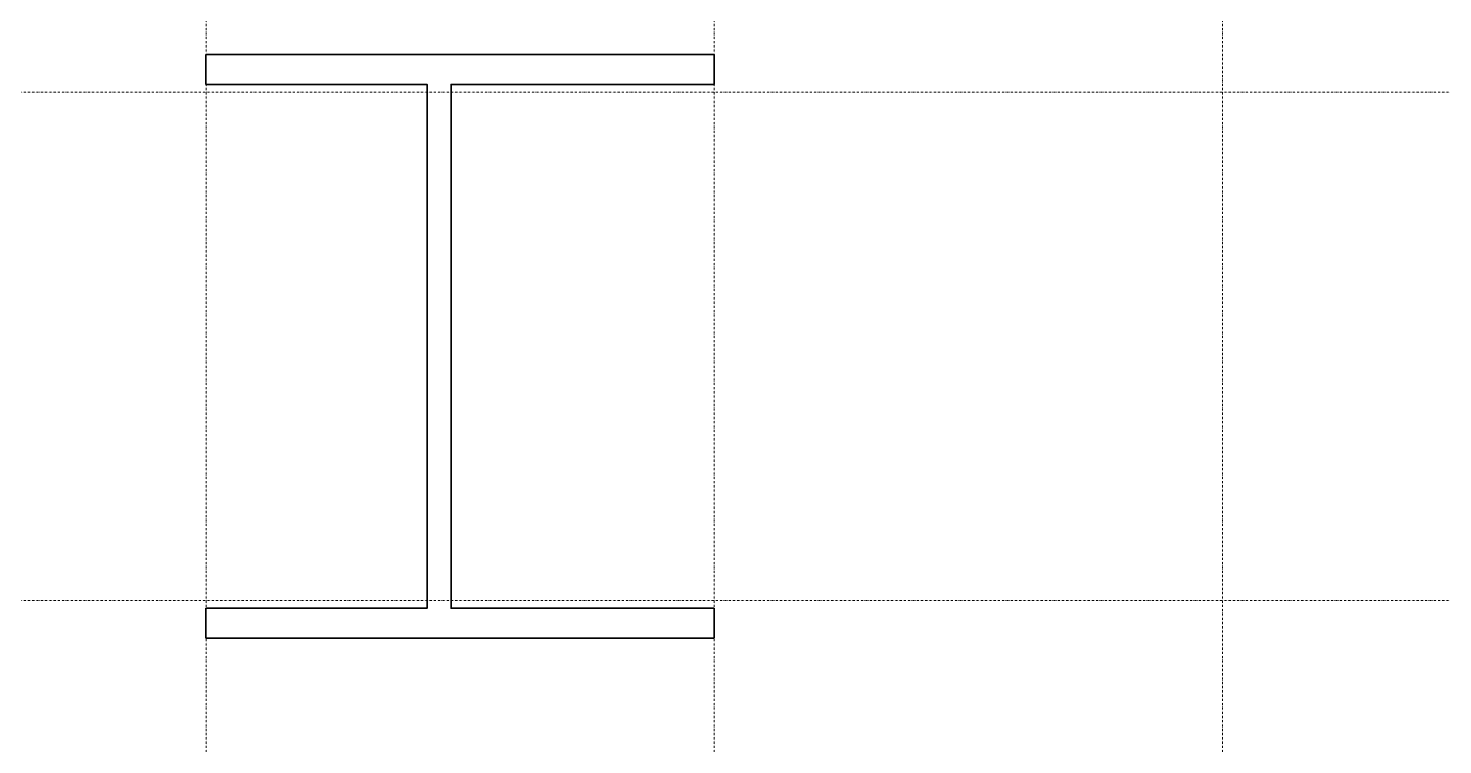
# Model space of a CAD drawing. Header units: millimetres. Extents: x 1541 to 289025, y -12015 to 47026.
# Drawn here: x 11897 to 13612, y -11100 to -10231 of the extents above; entities that cross this region are included whole.
import ezdxf

# ---------------------------------------------------------------- set-up
doc = ezdxf.new("R2010")
doc.units = ezdxf.units.MM
doc.header["$LTSCALE"] = 0.1
doc.linetypes.add('DASHDOTX2', pattern=[50.8, 25.4, -12.7, 0, -12.7])
doc.linetypes.add('Grid Line', pattern=[3.33375, 1.905, -0.47625, 0.47625, -0.47625])
doc.layers.add('E_EJES-1', color=8, linetype='Grid Line', lineweight=9)
doc.layers.add('E_MUROS-1', color=2, linetype='Continuous', lineweight=35)

msp = doc.modelspace()

# ---------------------------------------------------------------- linework, layer by layer
at = {"layer": 'E_EJES-1', "linetype": 'DASHDOTX2'}
for p, q in [((12112.9, -9278.2), (12112.9, -11903.7)), ((12729, -9278.2), (12729, -11903.7)), ((13345.2, -9278.2), (13345.2, -11903.7)), ((10275.7, -10309), (17498.5, -10309)), ((10275.7, -10925.2), (17498.5, -10925.2))]:
    msp.add_line(p, q, dxfattribs=at)
at = {"layer": 'E_MUROS-1'}
msp.add_lwpolyline([(12728.8, -10263.3), (12728.8, -10299.6), (12409.9, -10299.6), (12409.9, -10934.6), (12728.8, -10934.6), (12728.8, -10970.8), (12112.7, -10970.8), (12112.7, -10934.6), (12380.9, -10934.6), (12380.9, -10299.6), (12112.7, -10299.6), (12112.7, -10263.3)], close=True, dxfattribs=at)

doc.saveas('drawing.dxf')
